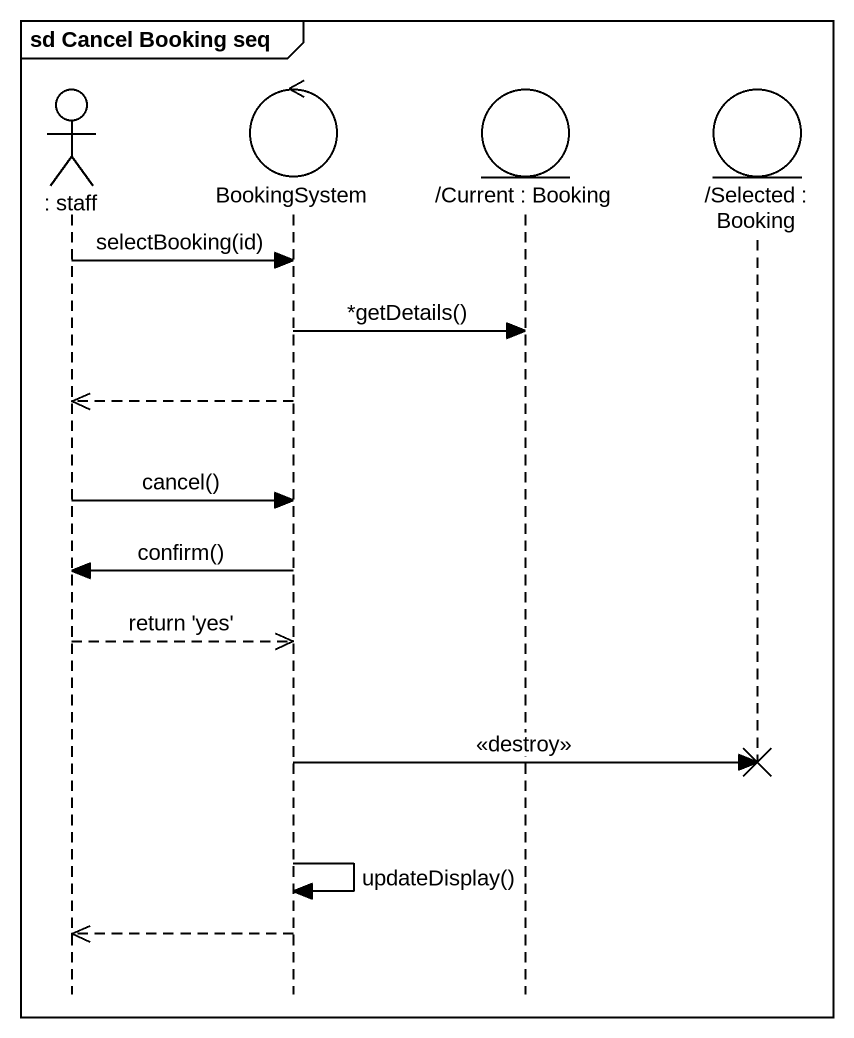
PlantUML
@startuml
mainframe sd Cancel Booking seq
hide footbox
actor ": staff" as staff
control BookingSystem
entity "/Current : Booking" as Current_Booking
entity "/Selected : Booking" as Selected_Booking

staff -> BookingSystem : selectBooking(id)
BookingSystem -> Current_Booking : *getDetails()
BookingSystem -->> staff
staff -> BookingSystem : cancel()
BookingSystem -> staff : confirm()
staff -->> BookingSystem : return 'yes'
BookingSystem -> Selected_Booking !! : <<destroy>>
BookingSystem -> BookingSystem : updateDisplay()
BookingSystem -->> staff
@enduml
